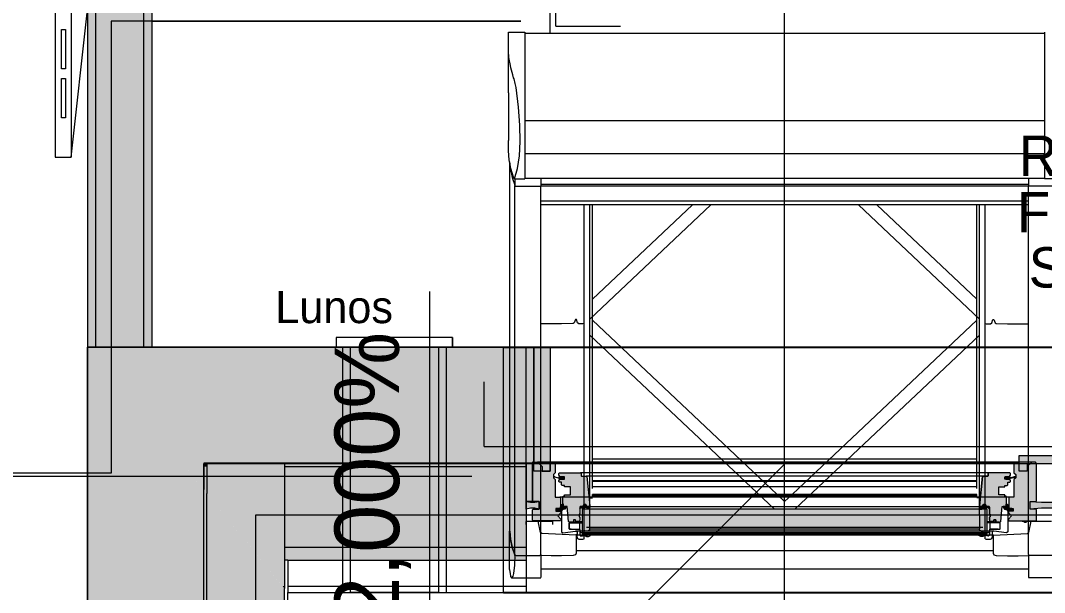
# Model space of a CAD drawing. Header units: metres. Extents: x -4 to 206, y -18 to 45.
# Drawn here: x 45.401 to 46.986, y -10.184 to -9.298 of the extents above; entities that cross this region are included whole.
import ezdxf

# ---------------------------------------------------------------- set-up
doc = ezdxf.new("R2010")
doc.units = ezdxf.units.M
doc.header["$MEASUREMENT"] = 0
for name, pattern in [('Achse', [0.004, 0.002, -0.001, 0, -0.001]), ('Schnittlinie', [0.006, 0.003, -0.0015, 0, -0.0015]), ('Strichlinie eng', [0.002, 0.0015, -0.0005]), ('UNSICHTBAR', [0.4, 0, -0.4])]:
    doc.linetypes.add(name, pattern=pattern)
for name, color, linetype in [('2._1.DG PP STG2_5_000 Achsraster', 7, 'Continuous'), ('2._1.DG PP STG2_5_110 Wand Aussen', 7, 'Continuous'), ('2._1.DG PP STG2_5_130 Wand Innen', 7, 'Continuous'), ('2._1.DG PP STG2_5_210 Decke', 7, 'Continuous'), ('2._1.DG PP STG2_5_220 Bodenaufbau', 7, 'Continuous'), ('2._1.DG PP STG2_5_220 Bodenaufbau - Außen_ Gefälle', 7, 'Continuous'), ('2._1.DG PP STG2_5_221 Bodenaufbau - Abdichtung', 7, 'Continuous'), ('2._1.DG PP STG2_5_310 Dachkonstruktion massiv', 7, 'Continuous'), ('2._1.DG PP STG2_5_325 Dachfenster', 7, 'Continuous'), ('2._1.DG PP STG2_5_510 Möblierung', 7, 'Continuous'), ('2._1.DG PP STG2_5_520 Fixeinbauten', 7, 'Continuous'), ('2._1.DG PP STG2_5_851 Marker Schnitt', 7, 'Continuous'), ('2._1.DG PP STG2_5_915 Allgemein Beschriftung.x', 7, 'Continuous'), ('2._1.DG PP STG2_5_950 Polierplan Bemaßung', 7, 'Continuous')]:
    doc.layers.add(name, color=color, linetype=linetype)
doc.styles.add('ERSTELLTER_STIL_2', font='')
doc.styles.get('ERSTELLTER_STIL_2').set_extended_font_data('Eurostile')

msp = doc.modelspace()

# ---------------------------------------------------------------- hatches: boundary and pattern name
at = {"layer": '2._1.DG PP STG2_5_110 Wand Aussen', "linetype": 'Continuous', "lineweight": 13, "true_color": 0x3f7f02}
for points in [[(45.505, -9.9837), (45.6519, -9.9837), (45.505, -9.8037)], [(45.505, -9.8037), (45.6519, -9.9837), (45.685, -9.9837), (45.685, -9.8037)], [(45.685, -9.8037), (45.685, -9.9837), (46.1488, -9.9837), (46.1488, -9.8037)], [(45.505, -9.9837), (45.505, -10.7037), (45.685, -10.7037), (45.685, -10.0244), (45.6519, -9.9837)], [(45.685, -9.9837), (45.6519, -9.9837), (45.656, -9.9887), (45.685, -9.9887)], [(45.685, -9.9887), (45.656, -9.9887), (45.685, -10.0244)]]:
    msp.add_hatch(color=76, dxfattribs=at).paths.add_polyline_path(points)
at = {"layer": '2._1.DG PP STG2_5_110 Wand Aussen', "linetype": 'Continuous', "lineweight": 0, "true_color": 0x373737}
for points in [[(45.69, -9.9837), (45.685, -9.9837), (45.685, -9.9887), (45.69, -9.9887)], [(45.81, -9.9887), (46.1488, -9.9887), (46.1488, -9.9837), (45.81, -9.9837)], [(45.69, -9.9887), (45.685, -9.9887), (45.685, -10.0244), (45.69, -10.0305)], [(45.69, -10.8837), (45.69, -10.0305), (45.685, -10.0244), (45.685, -10.8837)]]:
    msp.add_hatch(color=250, dxfattribs=at).paths.add_polyline_path(points)
at = {"layer": '2._1.DG PP STG2_5_110 Wand Aussen', "linetype": 'Continuous', "lineweight": 13, "true_color": 0xff6400}
for points in [[(45.81, -9.9837), (45.69, -9.9837), (45.69, -9.9887), (45.81, -9.9887)], [(45.81, -9.9887), (45.69, -9.9887), (45.69, -10.0305), (45.7579, -10.1137), (45.81, -10.1137)], [(45.81, -10.1137), (46.1488, -10.1137), (46.1488, -9.9887), (45.81, -9.9887)], [(45.81, -11.0776), (45.81, -10.1776), (45.69, -10.0305), (45.69, -10.9305)], [(45.81, -10.1137), (45.7579, -10.1137), (45.7742, -10.1337), (45.81, -10.1337)], [(45.81, -10.1337), (46.1488, -10.1337), (46.1488, -10.1137), (45.81, -10.1137)], [(45.81, -10.1337), (45.7742, -10.1337), (45.8069, -10.1737), (45.81, -10.1737)], [(45.81, -10.1737), (45.8069, -10.1737), (45.81, -10.1776)]]:
    msp.add_hatch(color=30, dxfattribs=at).paths.add_polyline_path(points)
at = {"layer": '2._1.DG PP STG2_5_130 Wand Innen', "linetype": 'Continuous', "lineweight": 13, "true_color": 0xfb02fe}
for points in [[(45.505, -5.7787), (45.505, -9.8037), (45.5175, -9.8037), (45.5175, -5.7787)], [(45.605, -9.8037), (45.605, -5.7787), (45.5925, -5.7787), (45.5925, -9.8037)]]:
    msp.add_hatch(color=6, dxfattribs=at).paths.add_polyline_path(points)
at = {"layer": '2._1.DG PP STG2_5_130 Wand Innen', "linetype": 'Continuous', "lineweight": 13, "true_color": 0xffaa00}
msp.add_hatch(color=40, dxfattribs=at).paths.add_polyline_path([(45.5925, -9.8037), (45.5925, -5.7787), (45.5175, -5.7787), (45.5175, -9.8037)])
at = {"layer": '2._1.DG PP STG2_5_325 Dachfenster', "linetype": 'Continuous', "lineweight": 13, "true_color": 0x3f7f02}
msp.add_hatch(color=76, dxfattribs=at).paths.add_polyline_path([(46.1488, -9.9837), (46.184, -9.9837), (46.184, -9.8037), (46.1488, -9.8037)])
at = {"layer": '2._1.DG PP STG2_5_325 Dachfenster', "linetype": 'Continuous', "lineweight": 13, "true_color": 0xffaa00}
msp.add_hatch(color=40, dxfattribs=at).paths.add_polyline_path([(46.1961, -9.9817), (46.1961, -9.8837), (46.1961, -9.8037), (46.184, -9.8037), (46.184, -10.0426), (46.194, -10.0426), (46.194, -9.9817)])
at = {"layer": '2._1.DG PP STG2_5_325 Dachfenster', "linetype": 'Continuous', "lineweight": 0, "true_color": 0xfde9f1}
for points in [[(46.2211, -9.9957), (46.2211, -9.8837), (46.2211, -9.8037), (46.1961, -9.8037), (46.1961, -9.8837), (46.1961, -9.9957)], [(46.9467, -9.9958), (46.9592, -9.9958), (46.9592, -9.9842), (47.0388, -9.9842), (47.0388, -9.9958), (47.0513, -9.9958), (47.0513, -9.9717), (46.9467, -9.9717)]]:
    msp.add_hatch(color=7, dxfattribs=at).paths.add_polyline_path(points)
at = {"layer": '2._1.DG PP STG2_5_325 Dachfenster', "linetype": 'Continuous', "lineweight": 0, "true_color": 0x373737}
msp.add_hatch(color=250, dxfattribs=at).paths.add_polyline_path([(46.1488, -9.9837), (46.1488, -9.9887), (46.184, -9.9887), (46.184, -9.9837)])
at = {"layer": '2._1.DG PP STG2_5_325 Dachfenster', "linetype": 'Continuous', "lineweight": 0, "true_color": 0xe7d9c5}
for points in [[(46.194, -10.0555), (46.194, -10.0718), (46.1949, -10.0727), (46.2369, -10.0727), (46.2378, -10.0718), (46.2378, -10.0701), (46.2329, -10.0652), (46.2378, -10.0603), (46.2378, -10.0587), (46.2369, -10.0578), (46.2301, -10.0578), (46.2301, -10.0535), (46.2362, -10.0535), (46.2371, -10.0526), (46.2371, -10.037), (46.2362, -10.0361), (46.2291, -10.0361), (46.2291, -10.0088), (46.2261, -10.0062), (46.2261, -10.001), (46.2291, -9.9984), (46.2291, -9.9846), (46.2282, -9.9837), (46.2211, -9.9837), (46.2211, -9.9957), (46.2086, -9.9957), (46.2086, -9.9887), (46.2016, -9.9817), (46.196, -9.9817), (46.194, -9.9837), (46.194, -10.0417), (46.1949, -10.0426), (46.204, -10.0426), (46.204, -10.0546), (46.1949, -10.0546)], [(46.974, -10.0555), (46.9731, -10.0546), (46.964, -10.0546), (46.964, -10.0426), (46.9731, -10.0426), (46.974, -10.0417), (46.974, -9.9837), (46.972, -9.9817), (46.9664, -9.9817), (46.9594, -9.9887), (46.9594, -9.9957), (46.9469, -9.9957), (46.9469, -9.9837), (46.9398, -9.9837), (46.9389, -9.9846), (46.9389, -9.9984), (46.9419, -10.001), (46.9419, -10.0062), (46.9389, -10.0088), (46.9389, -10.0361), (46.9318, -10.0361), (46.9309, -10.037), (46.9309, -10.0526), (46.9318, -10.0535), (46.9379, -10.0535), (46.9379, -10.0578), (46.9311, -10.0578), (46.9302, -10.0587), (46.9302, -10.0603), (46.9351, -10.0652), (46.9302, -10.0701), (46.9302, -10.0718), (46.9311, -10.0727), (46.9731, -10.0727), (46.974, -10.0718)], [(46.2349, -10.0026), (46.2362, -10.0039), (46.2362, -10.0048), (46.2433, -10.0048), (46.2433, -10.008), (46.2362, -10.008), (46.2362, -10.0089), (46.2347, -10.0104), (46.2347, -10.0119), (46.2356, -10.0128), (46.2388, -10.0128), (46.2388, -10.017), (46.2397, -10.0178), (46.2433, -10.0178), (46.2433, -10.0199), (46.2527, -10.0199), (46.2527, -10.0322), (46.2433, -10.0322), (46.2433, -10.0343), (46.2417, -10.0343), (46.2408, -10.0352), (46.2408, -10.0429), (46.2413, -10.0498), (46.2422, -10.0506), (46.2474, -10.0506), (46.2495, -10.0738), (46.2503, -10.0746), (46.2571, -10.0746), (46.2571, -10.0711), (46.2601, -10.0711), (46.2601, -10.0736), (46.2658, -10.0736), (46.2668, -10.0716), (46.2668, -10.0666), (46.2658, -10.0666), (46.2658, -10.0626), (46.2668, -10.0626), (46.2668, -10.0515), (46.2677, -10.0506), (46.2721, -10.0506), (46.2721, -10.0496), (46.2733, -10.0476), (46.2764, -10.0476), (46.2776, -10.0496), (46.2776, -10.0506), (46.2813, -10.0506), (46.2825, -10.0493), (46.2778, -10.0042), (46.2769, -10.0034), (46.2697, -10.0034), (46.2691, -10.0028), (46.2691, -9.9993), (46.2682, -9.9984), (46.2356, -9.9984), (46.2347, -9.9993), (46.2347, -10.0021)], [(46.9331, -10.0026), (46.9333, -10.0021), (46.9333, -9.9993), (46.9324, -9.9984), (46.8998, -9.9984), (46.8989, -9.9993), (46.8989, -10.0028), (46.8983, -10.0034), (46.8911, -10.0034), (46.8902, -10.0042), (46.8855, -10.0493), (46.8867, -10.0506), (46.8904, -10.0506), (46.8904, -10.0496), (46.8916, -10.0476), (46.8947, -10.0476), (46.8959, -10.0496), (46.8959, -10.0506), (46.9003, -10.0506), (46.9012, -10.0515), (46.9012, -10.0626), (46.9022, -10.0626), (46.9022, -10.0666), (46.9012, -10.0666), (46.9012, -10.0716), (46.9022, -10.0736), (46.9079, -10.0736), (46.9079, -10.0711), (46.9109, -10.0711), (46.9109, -10.0746), (46.9177, -10.0746), (46.9185, -10.0738), (46.9206, -10.0506), (46.9258, -10.0506), (46.9267, -10.0498), (46.9272, -10.0429), (46.9272, -10.0352), (46.9263, -10.0343), (46.9247, -10.0343), (46.9247, -10.0322), (46.9153, -10.0322), (46.9153, -10.0199), (46.9247, -10.0199), (46.9247, -10.0178), (46.9283, -10.0178), (46.9292, -10.017), (46.9292, -10.0128), (46.9324, -10.0128), (46.9333, -10.0119), (46.9333, -10.0104), (46.9318, -10.0089), (46.9318, -10.008), (46.9247, -10.008), (46.9247, -10.0048), (46.9318, -10.0048), (46.9318, -10.0039)]]:
    msp.add_hatch(color=254, dxfattribs=at).paths.add_polyline_path(points)
at = {"layer": '2._1.DG PP STG2_5_325 Dachfenster', "linetype": 'Continuous', "lineweight": 13, "true_color": 0xff6400}
for points in [[(46.1488, -10.1137), (46.184, -10.1137), (46.184, -9.9887), (46.1488, -9.9887)], [(46.1488, -10.1337), (46.184, -10.1337), (46.184, -10.1137), (46.1488, -10.1137)]]:
    msp.add_hatch(color=30, dxfattribs=at).paths.add_polyline_path(points)
at = {"layer": '2._1.DG PP STG2_5_325 Dachfenster', "linetype": 'Continuous', "lineweight": 0, "true_color": 0xfed4e5}
for points in [[(46.2362, -10.0048), (46.2362, -10.0042), (46.2351, -10.0044), (46.2351, -10.006), (46.2322, -10.0055), (46.2286, -10.0044), (46.2266, -10.0033), (46.2261, -10.0034), (46.2284, -10.005), (46.2321, -10.0062), (46.2351, -10.0068), (46.2351, -10.0084), (46.2362, -10.0086), (46.2362, -10.008), (46.2416, -10.008), (46.2429, -10.0056), (46.2425, -10.0048)], [(46.9318, -10.0048), (46.9255, -10.0048), (46.9251, -10.0056), (46.9264, -10.008), (46.9318, -10.008), (46.9318, -10.0086), (46.9329, -10.0084), (46.9329, -10.0068), (46.9359, -10.0062), (46.9396, -10.005), (46.9417, -10.0037), (46.9394, -10.0044), (46.9358, -10.0055), (46.9329, -10.006), (46.9329, -10.0044), (46.9318, -10.0042)], [(46.184, -10.0426), (46.184, -10.0546), (46.1907, -10.0533), (46.1973, -10.0533), (46.204, -10.0546), (46.204, -10.0426), (46.1973, -10.0439), (46.1907, -10.0439)], [(46.2459, -10.0506), (46.2422, -10.0506), (46.2413, -10.0498), (46.2411, -10.0464), (46.2392, -10.0474), (46.2378, -10.0494), (46.2371, -10.0519), (46.2371, -10.0526), (46.2362, -10.0535), (46.2322, -10.0535), (46.2307, -10.0561), (46.2312, -10.0569), (46.2395, -10.0569), (46.2395, -10.0558), (46.2401, -10.0553), (46.2418, -10.055), (46.2439, -10.0544), (46.2454, -10.0528)], [(46.9221, -10.0506), (46.9226, -10.0528), (46.9241, -10.0544), (46.9262, -10.055), (46.9279, -10.0553), (46.9285, -10.0558), (46.9285, -10.0569), (46.9368, -10.0569), (46.9373, -10.0561), (46.9358, -10.0535), (46.9318, -10.0535), (46.9309, -10.0526), (46.9309, -10.0519), (46.9302, -10.0494), (46.9288, -10.0474), (46.9269, -10.0464), (46.9267, -10.0498), (46.9258, -10.0506)], [(46.964, -10.0426), (46.964, -10.0546), (46.9815, -10.0533), (46.999, -10.0533), (46.999, -10.0439), (46.9815, -10.0439)], [(46.2678, -10.0536), (46.2694, -10.0517), (46.2714, -10.0546), (46.2722, -10.0528), (46.2732, -10.0546), (46.2741, -10.0524), (46.2786, -10.0523), (46.2786, -10.0532), (46.2785, -10.0537), (46.2785, -10.0545), (46.282, -10.0546), (46.2822, -10.054), (46.2821, -10.0532), (46.2818, -10.0525), (46.2818, -10.0517), (46.2832, -10.0514), (46.2833, -10.0507), (46.283, -10.0503), (46.2813, -10.0506), (46.2776, -10.0506), (46.2776, -10.0496), (46.2764, -10.0476), (46.2733, -10.0476), (46.2721, -10.0496), (46.2721, -10.0506), (46.2693, -10.0506), (46.2673, -10.0533)], [(46.9002, -10.0536), (46.9007, -10.0535), (46.899, -10.0508), (46.8959, -10.0506), (46.8959, -10.0496), (46.8947, -10.0476), (46.8916, -10.0476), (46.8904, -10.0496), (46.8904, -10.0506), (46.8867, -10.0506), (46.885, -10.0503), (46.8847, -10.0507), (46.8847, -10.0513), (46.886, -10.0516), (46.8862, -10.0525), (46.8859, -10.0532), (46.8858, -10.054), (46.8859, -10.0545), (46.8893, -10.0546), (46.8895, -10.0537), (46.8894, -10.0532), (46.8892, -10.0527), (46.8936, -10.0523), (46.8948, -10.0546), (46.8954, -10.0528), (46.8966, -10.0546), (46.8981, -10.0517), (46.8986, -10.0517)], [(46.2796, -10.0944), (46.2798, -10.0925), (46.2742, -10.0925), (46.2743, -10.0944), (46.2752, -10.0955), (46.277, -10.096), (46.2787, -10.0955)], [(46.8884, -10.0944), (46.8893, -10.0955), (46.891, -10.096), (46.8928, -10.0955), (46.8937, -10.0944), (46.8938, -10.0925), (46.8882, -10.0925)]]:
    msp.add_hatch(color=254, dxfattribs=at).paths.add_polyline_path(points)
at = {"layer": '2._1.DG PP STG2_5_325 Dachfenster', "linetype": 'Continuous', "lineweight": 13}
msp.add_hatch(color=4, dxfattribs=at).paths.add_polyline_path([(46.8973, -10.0545), (46.2707, -10.0545), (46.2707, -10.0925), (46.8973, -10.0925)])

# ---------------------------------------------------------------- linework, layer by layer
at = {"layer": '2._1.DG PP STG2_5_000 Achsraster', "color": 5, "linetype": 'Achse', "lineweight": 0, "ltscale": 1000}
msp.add_line((31.8, -10.0037), (54.3, -10.0037), dxfattribs=at)
at = {"layer": '2._1.DG PP STG2_5_110 Wand Aussen', "color": 7, "linetype": 'Continuous', "lineweight": 18, "ltscale": 1000}
for p, q in [((46.1488, -9.9837), (46.1488, -9.8037)), ((46.1488, -9.9837), (46.1488, -9.8037)), ((45.69, -9.9837), (45.685, -9.9837)), ((45.685, -9.9837), (45.685, -9.9887)), ((45.69, -9.9837), (45.685, -9.9837)), ((45.81, -9.9837), (45.69, -9.9837)), ((45.81, -9.9837), (45.69, -9.9837)), ((45.81, -9.9837), (46.1488, -9.9837)), ((45.685, -9.9887), (45.685, -10.0244)), ((45.685, -10.7037), (45.685, -10.0244))]:
    msp.add_line(p, q, dxfattribs=at)
at = {"layer": '2._1.DG PP STG2_5_110 Wand Aussen', "color": 7, "linetype": 'Continuous', "lineweight": 25, "ltscale": 1000}
for p, q in [((46.1488, -9.8037), (47.8528, -9.8037)), ((46.1488, -10.1837), (47.8528, -10.1837))]:
    msp.add_line(p, q, dxfattribs=at)
at = {"layer": '2._1.DG PP STG2_5_110 Wand Aussen', "color": 7, "linetype": 'Continuous', "lineweight": 13, "ltscale": 1000}
for p, q in [((45.69, -9.9837), (45.69, -9.9887)), ((45.81, -9.9837), (45.81, -9.9887)), ((45.81, -9.9837), (45.81, -9.9887)), ((46.1488, -9.9887), (46.1488, -9.9837)), ((46.1488, -9.9887), (46.1488, -9.9837)), ((45.69, -9.9887), (45.69, -10.0305)), ((45.81, -9.9887), (45.81, -10.1137)), ((45.81, -9.9887), (46.1488, -9.9887)), ((45.81, -9.9887), (45.81, -10.1137)), ((46.1488, -10.1137), (46.1488, -9.9887)), ((46.1488, -10.1137), (46.1488, -9.9887)), ((45.69, -10.8837), (45.69, -10.0305)), ((45.81, -10.1137), (45.81, -10.1337)), ((45.81, -10.1137), (45.81, -10.1337)), ((46.1488, -10.1337), (46.1488, -10.1137)), ((46.1488, -10.1337), (46.1488, -10.1137)), ((45.815, -10.1337), (45.81, -10.1337)), ((45.81, -10.1337), (45.81, -10.1737)), ((45.815, -10.1337), (45.81, -10.1337)), ((45.815, -10.1337), (45.815, -10.1737)), ((45.815, -10.1337), (46.1488, -10.1337)), ((45.815, -10.1337), (45.815, -10.1737)), ((46.1488, -10.1737), (46.1488, -10.1337)), ((46.1488, -10.1737), (46.1488, -10.1337)), ((45.81, -10.1737), (45.81, -10.1776)), ((45.815, -10.1737), (45.815, -10.1837)), ((45.815, -10.1737), (46.1488, -10.1737)), ((45.815, -10.1737), (45.815, -10.1837)), ((46.1488, -10.1837), (46.1488, -10.1737)), ((46.1488, -10.1837), (46.1488, -10.1737)), ((45.81, -11.0776), (45.81, -10.1776))]:
    msp.add_line(p, q, dxfattribs=at)
at = {"layer": '2._1.DG PP STG2_5_110 Wand Aussen', "color": 1, "linetype": 'Strichlinie eng', "lineweight": 0, "ltscale": 1000}
msp.add_line((45.81, -10.1137), (46.1488, -10.1137), dxfattribs=at)
at = {"layer": '2._1.DG PP STG2_5_110 Wand Aussen', "color": 7, "linetype": 'Continuous', "lineweight": 18, "ltscale": 1000, "flags": 128}
for points in [[(45.505, -9.8037), (45.505, -9.9837)], [(46.1488, -9.8037), (45.505, -9.8037)], [(45.505, -9.9837), (45.505, -10.7037)]]:
    msp.add_lwpolyline(points, dxfattribs=at)
at = {"layer": '2._1.DG PP STG2_5_110 Wand Aussen', "color": 7, "linetype": 'Continuous', "lineweight": 13, "ltscale": 1000, "flags": 128}
for points in [[(45.815, -10.1837), (46.1488, -10.1837)], [(45.815, -11.0837), (45.815, -10.1837)]]:
    msp.add_lwpolyline(points, dxfattribs=at)
at = {"layer": '2._1.DG PP STG2_5_130 Wand Innen', "color": 7, "linetype": 'Continuous', "lineweight": 18, "ltscale": 1000}
for p, q in [((45.5175, -5.7787), (45.5175, -9.8037)), ((45.5925, -9.8037), (45.5925, -5.7787))]:
    msp.add_line(p, q, dxfattribs=at)
at = {"layer": '2._1.DG PP STG2_5_130 Wand Innen', "color": 7, "linetype": 'Continuous', "lineweight": 18, "ltscale": 1000, "flags": 128}
for points in [[(45.505, -5.7787), (45.505, -9.8037)], [(45.605, -9.8037), (45.605, -5.7787)], [(45.505, -9.8037), (45.605, -9.8037)]]:
    msp.add_lwpolyline(points, dxfattribs=at)
at = {"layer": '2._1.DG PP STG2_5_210 Decke', "color": 7, "linetype": 'Continuous', "lineweight": 13, "ltscale": 1000, "true_color": 0xf4f4f4, "flags": 128}
for points in [[(33.485, -1.9936), (33.4967, -11.3837), (42.835, -11.3837), (42.835, -10.8837), (45.685, -10.8837), (45.685, -9.9837), (52.0258, -9.9837), (52.06, -1.993), (52.0632, -1.4987), (45.765, -1.4987), (45.765, -3.9237), (43.155, -3.9237), (43.155, -5.8737), (41.175, -5.8737), (41.175, -3.9237), (38.605, -3.9237), (38.605, -1.4987), (33.485, -1.4987)], [(33.7568, -11.4636), (33.759, -13.2537), (37.385, -13.2537), (37.385, -12.6087), (42.5891, -12.6087), (42.885, -12.5662), (42.885, -11.7587), (48.205, -11.7587), (48.205, -11.1337), (51.7609, -11.1337), (51.7654, -10.0637), (45.765, -10.0637), (45.765, -10.9637), (42.915, -10.9637), (42.915, -11.4636)]]:
    msp.add_lwpolyline(points, close=True, dxfattribs=at)
at = {"layer": '2._1.DG PP STG2_5_220 Bodenaufbau', "color": 7, "linetype": 'Continuous', "lineweight": 13, "ltscale": 1000, "true_color": 0xf4f4f4, "flags": 128}
msp.add_lwpolyline([(38.425, -1.6787), (33.6646, -1.6787), (33.6765, -11.2037), (42.655, -11.2037), (42.655, -10.7037), (45.505, -10.7037), (45.505, -9.8037), (51.8466, -9.8037), (51.8814, -1.6787), (45.945, -1.6787), (45.945, -4.1037), (43.335, -4.1037), (43.335, -6.0537), (40.995, -6.0537), (40.995, -4.1037), (38.425, -4.1037)], close=True, dxfattribs=at)
at = {"layer": '2._1.DG PP STG2_5_220 Bodenaufbau - Außen_ Gefälle', "color": 7, "linetype": 'Continuous', "lineweight": 13, "ltscale": 1000, "true_color": 0xf4f4f4, "flags": 128}
for points in [[(33.7568, -11.4637), (33.759, -13.2137), (37.345, -13.2137), (37.345, -12.5687), (39.935, -12.5687), (39.935, -12.5987), (42.3187, -12.5987), (42.875, -12.5188), (42.875, -11.7487), (45.815, -11.7487), (48.195, -11.7487), (48.195, -11.1237), (51.7609, -11.1237), (51.7654, -10.0637), (45.765, -10.0637), (45.765, -10.9637), (42.915, -10.9637), (42.915, -11.4637)], [(33.759, -13.2437), (37.145, -13.2437), (37.145, -12.5987), (39.935, -12.5987), (42.389, -12.5987), (42.875, -12.5289), (42.875, -11.7487), (45.815, -11.7487), (48.195, -11.7487), (48.195, -11.1237), (51.7609, -11.1237), (51.7654, -10.0637), (45.765, -10.0637), (45.765, -10.9637), (42.915, -10.9637), (42.915, -11.4636), (33.7568, -11.4636)]]:
    msp.add_lwpolyline(points, close=True, dxfattribs=at)
at = {"layer": '2._1.DG PP STG2_5_221 Bodenaufbau - Abdichtung', "color": 171, "linetype": 'Schnittlinie', "lineweight": 13, "ltscale": 1000, "true_color": 0x6c6cff, "flags": 128}
for points in [[(46.5853, -9.9834), (45.685, -9.9834)], [(45.685, -10.8837), (46.585, -9.9837)], [(45.685, -10.8837), (45.685, -9.9837)], [(46.585, -9.9837), (45.685, -10.8837)], [(45.685, -9.9837), (46.585, -9.9837)], [(46.585, -9.9837), (47.147, -9.9837)]]:
    msp.add_lwpolyline(points, dxfattribs=at)
at = {"layer": '2._1.DG PP STG2_5_310 Dachkonstruktion massiv', "color": 8, "linetype": 'Schnittlinie', "lineweight": 13, "ltscale": 1000}
msp.add_line((45.605, -9.2991), (46.1759, -9.2991), dxfattribs=at)
at = {"layer": '2._1.DG PP STG2_5_310 Dachkonstruktion massiv', "color": 8, "linetype": 'Schnittlinie', "lineweight": 13, "ltscale": 1000, "flags": 128}
for points in [[(48.365, -8.776), (45.505, -8.776), (45.505, -9.4809), (42.655, -9.4809), (42.655, -9.3287)], [(47.8579, -9.8037), (47.8579, -8.8809), (46.1759, -8.8809), (46.1759, -9.8037)], [(46.1759, -9.2991), (45.542, -9.2991), (45.542, -9.9991), (44.8731, -9.9991)]]:
    msp.add_lwpolyline(points, dxfattribs=at)
at = {"layer": '2._1.DG PP STG2_5_325 Dachfenster', "color": 7, "linetype": 'Continuous', "lineweight": 13, "ltscale": 1000}
for p, q in [((46.584, -10.994), (46.584, -9.0634)), ((46.1488, -9.9887), (46.184, -9.9887)), ((46.2328, -10.0569), (46.2376, -10.0569)), ((46.2376, -10.0569), (46.2388, -10.058)), ((46.2388, -10.058), (46.2388, -10.0635)), ((46.9304, -10.0569), (46.9292, -10.058)), ((46.9292, -10.058), (46.9292, -10.0635)), ((46.9352, -10.0569), (46.9304, -10.0569)), ((46.184, -10.0738), (46.1844, -10.0734)), ((46.184, -10.0783), (46.184, -10.0738)), ((46.1844, -10.0734), (46.2242, -10.0734)), ((46.2063, -10.0906), (46.2025, -10.0734)), ((46.2242, -10.0734), (46.2247, -10.0738)), ((46.2247, -10.0738), (46.2247, -10.0783)), ((46.2388, -10.0635), (46.2385, -10.0652)), ((46.2385, -10.0652), (46.2388, -10.0669)), ((46.2388, -10.0669), (46.2388, -10.0896)), ((46.2507, -10.0764), (46.2513, -10.0758)), ((46.2507, -10.085), (46.2507, -10.0764)), ((46.2513, -10.0758), (46.2657, -10.0758)), ((46.2657, -10.0758), (46.2664, -10.0764)), ((46.2664, -10.0764), (46.2672, -10.095)), ((46.9016, -10.0764), (46.9008, -10.095)), ((46.9023, -10.0758), (46.9016, -10.0764)), ((46.9167, -10.0758), (46.9023, -10.0758)), ((46.9173, -10.0764), (46.9167, -10.0758)), ((46.9173, -10.085), (46.9173, -10.0764)), ((46.9292, -10.0635), (46.9295, -10.0652)), ((46.9295, -10.0652), (46.9292, -10.0669)), ((46.9292, -10.0669), (46.9292, -10.0896)), ((46.9515, -10.0734), (46.9539, -10.0734)), ((46.9539, -10.0734), (46.9555, -10.0748)), ((46.9555, -10.0748), (46.9577, -10.0748)), ((46.9577, -10.0748), (46.9593, -10.0734)), ((46.9593, -10.0734), (46.9972, -10.0734)), ((46.9617, -10.0906), (46.9655, -10.0734)), ((46.2084, -10.0924), (46.2063, -10.0906)), ((46.2606, -10.0947), (46.2084, -10.0924)), ((46.2388, -10.0896), (46.2409, -10.0913)), ((46.2409, -10.0913), (46.2603, -10.0886)), ((46.2511, -10.0854), (46.2507, -10.085)), ((46.2535, -10.0854), (46.2511, -10.0854)), ((46.2603, -10.0886), (46.2628, -10.0897)), ((46.263, -10.0934), (46.2606, -10.0947)), ((46.2628, -10.0897), (46.263, -10.0934)), ((46.2816, -10.0931), (46.2798, -10.0943)), ((46.283, -10.093), (46.2816, -10.0931)), ((46.2838, -10.0941), (46.283, -10.093)), ((46.2833, -10.0953), (46.2838, -10.0941)), ((46.8842, -10.0941), (46.885, -10.093)), ((46.8847, -10.0953), (46.8842, -10.0941)), ((46.885, -10.093), (46.8864, -10.0931)), ((46.8864, -10.0931), (46.8882, -10.0943)), ((46.9052, -10.0897), (46.905, -10.0934)), ((46.905, -10.0934), (46.9074, -10.0947)), ((46.9077, -10.0886), (46.9052, -10.0897)), ((46.9074, -10.0947), (46.9596, -10.0924)), ((46.9271, -10.0913), (46.9077, -10.0886)), ((46.9145, -10.0854), (46.9169, -10.0854)), ((46.9169, -10.0854), (46.9173, -10.085)), ((46.9292, -10.0896), (46.9271, -10.0913)), ((46.9596, -10.0924), (46.9617, -10.0906)), ((46.2672, -10.095), (46.2688, -10.0962)), ((46.2688, -10.0962), (46.2737, -10.0954)), ((46.2737, -10.0954), (46.2741, -10.0954)), ((46.2741, -10.0954), (46.2774, -10.097)), ((46.2774, -10.097), (46.2805, -10.0969)), ((46.2805, -10.0969), (46.2833, -10.0953)), ((46.8875, -10.0969), (46.8847, -10.0953)), ((46.8906, -10.097), (46.8875, -10.0969)), ((46.8939, -10.0954), (46.8906, -10.097)), ((46.8943, -10.0954), (46.8939, -10.0954)), ((46.8992, -10.0962), (46.8943, -10.0954)), ((46.9008, -10.095), (46.8992, -10.0962)), ((46.1488, -10.1337), (46.184, -10.1337)), ((46.1488, -10.1737), (46.184, -10.1737))]:
    msp.add_line(p, q, dxfattribs=at)
at = {"layer": '2._1.DG PP STG2_5_325 Dachfenster', "color": 7, "linetype": 'Continuous', "lineweight": 18, "ltscale": 1000}
for p, q in [((46.184, -9.8037), (46.2211, -9.8037)), ((46.184, -9.9837), (46.184, -9.8037)), ((46.1488, -9.9837), (46.184, -9.9837)), ((46.184, -9.9837), (46.184, -10.1837)), ((46.9664, -9.9817), (46.2016, -9.9817)), ((46.9398, -9.9837), (46.2282, -9.9837)), ((46.8998, -9.9984), (46.2682, -9.9984)), ((46.8911, -10.0034), (46.2769, -10.0034)), ((46.9318, -10.0361), (46.2362, -10.0361)), ((46.964, -10.0426), (46.9815, -10.0439)), ((46.964, -10.0546), (46.964, -10.0426)), ((46.9815, -10.0439), (46.999, -10.0439)), ((46.283, -10.0503), (46.885, -10.0503)), ((46.9815, -10.0533), (46.964, -10.0546)), ((46.999, -10.0533), (46.9815, -10.0533)), ((46.2571, -10.0746), (46.2707, -10.0746)), ((46.2657, -10.0758), (46.2707, -10.0758)), ((46.2658, -10.0736), (46.2707, -10.0736)), ((46.8973, -10.0736), (46.9022, -10.0736)), ((46.9109, -10.0746), (46.8973, -10.0746)), ((46.9023, -10.0758), (46.8973, -10.0758)), ((46.2535, -10.0854), (46.2667, -10.0854)), ((46.9077, -10.0886), (46.2603, -10.0886)), ((46.9074, -10.0947), (46.2606, -10.0947)), ((46.2711, -10.0907), (46.8969, -10.0907)), ((46.8906, -10.0828), (46.2774, -10.0828)), ((46.9145, -10.0854), (46.9013, -10.0854))]:
    msp.add_line(p, q, dxfattribs=at)
at = {"layer": '2._1.DG PP STG2_5_325 Dachfenster', "color": 1, "linetype": 'Strichlinie eng', "lineweight": 0, "ltscale": 1000}
msp.add_line((46.1488, -10.1137), (46.184, -10.1137), dxfattribs=at)
at = {"layer": '2._1.DG PP STG2_5_325 Dachfenster', "color": 255, "linetype": 'UNSICHTBAR', "lineweight": 13, "ltscale": 1000, "flags": 128}
for points in [[(46.119, -9.9576), (46.119, -8.8687)], [(46.2213, -9.3175), (46.2213, -8.8687)], [(46.2301, -9.3069), (46.2301, -9.2031)], [(46.2301, -9.3069), (47.7767, -9.3069)], [(46.119, -9.9576), (46.1585, -9.9576)]]:
    msp.add_lwpolyline(points, dxfattribs=at)
at = {"layer": '2._1.DG PP STG2_5_325 Dachfenster', "color": 253, "linetype": 'Schnittlinie', "lineweight": 13, "ltscale": 1000, "true_color": 0x9f9f9f, "flags": 128}
for points in [[(46.1661, -9.5431), (46.1706, -9.5271), (46.1735, -9.5077), (46.1748, -9.4852), (46.1744, -9.4599), (46.1723, -9.432), (46.1686, -9.4019), (46.1672, -9.3953), (46.1652, -9.3884), (46.1644, -9.3865), (46.1633, -9.3819), (46.1603, -9.3715), (46.1596, -9.3677), (46.1577, -9.3581), (46.1573, -9.3546), (46.1564, -9.3459), (46.1564, -9.3428), (46.1564, -9.3324), (46.1564, -9.3237), (46.1564, -9.3163)], [(46.1564, -9.3184), (46.1564, -9.3163)], [(46.1564, -9.3163), (46.182, -9.3163)], [(46.1564, -9.4099), (46.1564, -9.3184)], [(46.182, -9.3163), (46.182, -9.3237), (46.182, -9.3324), (46.182, -9.3428), (46.182, -9.3546), (46.182, -9.3677), (46.182, -9.3819), (46.182, -9.3884), (46.182, -9.3953), (46.182, -9.4019), (46.182, -9.432), (46.182, -9.4599), (46.182, -9.4852), (46.182, -9.5077), (46.182, -9.5271), (46.182, -9.5431)], [(46.182, -9.3175), (46.986, -9.3175)], [(46.986, -9.3163), (46.986, -9.3237), (46.986, -9.3324), (46.986, -9.3428), (46.986, -9.3546), (46.986, -9.3677), (46.986, -9.3819), (46.986, -9.3884), (46.986, -9.3953), (46.986, -9.4019), (46.986, -9.432), (46.986, -9.4599), (46.986, -9.4852), (46.986, -9.5077), (46.986, -9.5271), (46.986, -9.5431)], [(46.1564, -9.4099), (46.1564, -9.4836)], [(46.182, -9.4528), (46.986, -9.4528)], [(46.1564, -9.4983), (46.1564, -9.4836)], [(46.1655, -9.5428), (46.1644, -9.5406), (46.1603, -9.5272), (46.1577, -9.5135), (46.1564, -9.4996), (46.1564, -9.4983)], [(46.182, -9.5037), (46.986, -9.5037)], [(46.1583, -9.5167), (46.1596, -9.5289), (46.1623, -9.5411), (46.1663, -9.553), (46.1667, -9.5542)], [(46.1585, -10.0889), (46.1585, -9.5185)], [(46.1655, -9.5428), (46.1661, -9.5431)], [(46.1661, -9.5431), (46.182, -9.5431)], [(46.1665, -10.1252), (46.1665, -9.5535)], [(46.1668, -9.5543), (46.1672, -9.5451), (46.1672, -9.5431)], [(46.1668, -9.5543), (46.2068, -9.5543)], [(46.182, -9.5419), (46.986, -9.5419)], [(46.182, -9.5422), (46.2068, -9.5422)], [(46.2068, -9.5422), (46.2068, -9.5451), (46.2068, -9.5543)], [(46.9612, -9.5521), (46.2068, -9.5521)], [(46.2068, -10.1249), (46.2068, -9.5543)], [(46.9612, -9.5544), (46.2068, -9.5544)], [(46.9612, -9.5422), (46.9612, -9.5451), (46.9612, -9.5543)], [(46.9612, -9.5422), (46.986, -9.5422)], [(46.9612, -10.1249), (46.9612, -9.5543)], [(47.0368, -9.5543), (46.9968, -9.5543), (46.9612, -9.5543)], [(47.012, -9.5431), (46.9961, -9.5431), (46.986, -9.5431)], [(46.9612, -9.5776), (46.2068, -9.5776)], [(46.9612, -9.5835), (46.2068, -9.5835)], [(46.2738, -10.1008), (46.2738, -9.7671), (46.2738, -9.5835)], [(46.2826, -10.0633), (46.2826, -9.5835)], [(46.4697, -9.5835), (46.2826, -9.7602)], [(46.4413, -9.5835), (46.2866, -9.7296)], [(46.2867, -10.0224), (46.2867, -9.5835)], [(46.6983, -9.5835), (46.8854, -9.7602)], [(46.7267, -9.5835), (46.8814, -9.7296)], [(46.8813, -10.0224), (46.8813, -9.5835)], [(46.8854, -10.0633), (46.8854, -9.5835)], [(46.8942, -10.1008), (46.8942, -9.7671), (46.8942, -9.5835)], [(46.2603, -9.7611), (46.2583, -9.7663)], [(46.2611, -9.7609), (46.2603, -9.7611)], [(46.2619, -9.7612), (46.2611, -9.7609)], [(46.2632, -9.7663), (46.2619, -9.7612)], [(46.584, -10.0427), (46.5725, -10.0319), (46.5628, -10.0227), (46.2866, -9.7618)], [(46.584, -10.0427), (46.5954, -10.0319), (46.6052, -10.0227), (46.8814, -9.7618)], [(46.9048, -9.7663), (46.9061, -9.7612)], [(46.9061, -9.7612), (46.9069, -9.7609)], [(46.9069, -9.7609), (46.9077, -9.7611)], [(46.9077, -9.7611), (46.9097, -9.7663)], [(46.2565, -9.7673), (46.2389, -9.7679), (46.2227, -9.7679), (46.2068, -9.7674)], [(46.2583, -9.7663), (46.2565, -9.7673)], [(46.2653, -9.7676), (46.2632, -9.7663)], [(46.2738, -9.7671), (46.2719, -9.7676), (46.2653, -9.7676)], [(46.8942, -9.7671), (46.8961, -9.7676), (46.9027, -9.7676)], [(46.9027, -9.7676), (46.9048, -9.7663)], [(46.9097, -9.7663), (46.9115, -9.7673)], [(46.9115, -9.7673), (46.9291, -9.7679), (46.9453, -9.7679), (46.9612, -9.7674)], [(46.5681, -10.0546), (46.2826, -9.785)], [(46.5999, -10.0546), (46.8854, -9.785)], [(46.8813, -9.9773), (46.2867, -9.9773)], [(46.8813, -10.011), (46.2867, -10.011)], [(46.8813, -10.0118), (46.2867, -10.0118)], [(46.8813, -10.0199), (46.2867, -10.0199)], [(46.2826, -10.0369), (46.2865, -10.0369)], [(46.8814, -10.0319), (46.2866, -10.0319)], [(46.2867, -10.0366), (46.2867, -10.0319)], [(46.8813, -10.0341), (46.2867, -10.0341)], [(46.8813, -10.0358), (46.2867, -10.0358)], [(46.8813, -10.0366), (46.8813, -10.0319)], [(46.8854, -10.0369), (46.8815, -10.0369)], [(46.8854, -10.0546), (46.2826, -10.0546)], [(46.8854, -10.0547), (46.2826, -10.0547)], [(46.2825, -10.0852), (46.2825, -10.0746), (46.2825, -10.0703), (46.2825, -10.0653), (46.2825, -10.0644), (46.2825, -10.0636)], [(46.8855, -10.0636), (46.8855, -10.0644), (46.8855, -10.0653), (46.8855, -10.0703), (46.8855, -10.0746), (46.8855, -10.0852)], [(46.1667, -10.1263), (46.1663, -10.1252), (46.1623, -10.1133), (46.1596, -10.1011), (46.1583, -10.0889)], [(46.1583, -10.1483), (46.1583, -10.0889)], [(46.1585, -10.0889), (46.1598, -10.1011), (46.1625, -10.1133), (46.1665, -10.1252)], [(46.2604, -10.0947), (46.2611, -10.0946)], [(46.2611, -10.0946), (46.2619, -10.0948)], [(46.2613, -10.0946), (46.2613, -10.1225)], [(46.2619, -10.0948), (46.2632, -10.1)], [(46.2762, -10.0886), (46.2738, -10.0878)], [(46.2793, -10.0886), (46.2762, -10.0886)], [(46.2821, -10.0874), (46.2793, -10.0886)], [(46.2826, -10.0866), (46.2821, -10.0874)], [(46.8855, -10.0854), (46.2825, -10.0854)], [(46.2826, -10.0866), (46.2826, -10.0854)], [(46.8854, -10.0866), (46.8854, -10.0854)], [(46.8854, -10.0866), (46.8859, -10.0874)], [(46.8859, -10.0874), (46.8887, -10.0886)], [(46.8887, -10.0886), (46.8918, -10.0886)], [(46.8918, -10.0886), (46.8942, -10.0878)], [(46.9048, -10.1), (46.9061, -10.0948)], [(46.9061, -10.0948), (46.9069, -10.0946)], [(46.9067, -10.0946), (46.9067, -10.1225)], [(46.9069, -10.0946), (46.9076, -10.0947)], [(46.2632, -10.1), (46.2653, -10.1013)], [(46.2653, -10.1013), (46.2719, -10.1013), (46.2738, -10.1008)], [(46.8942, -10.1008), (46.8961, -10.1013), (46.9027, -10.1013)], [(46.9027, -10.1013), (46.9048, -10.1)], [(46.1665, -10.1252), (46.1683, -10.1262)], [(46.1683, -10.1262), (46.2051, -10.1262)], [(46.2051, -10.1262), (46.2068, -10.1249)], [(46.2068, -10.1249), (46.2068, -10.1263)], [(46.2603, -10.1253), (46.2565, -10.1263), (46.2389, -10.1269), (46.2227, -10.1269), (46.2068, -10.1264)], [(46.2613, -10.1225), (46.2603, -10.1253)], [(46.9067, -10.119), (46.2613, -10.119)], [(46.9067, -10.1225), (46.9077, -10.1253)], [(46.9077, -10.1253), (46.9115, -10.1263), (46.9291, -10.1269), (46.9453, -10.1269), (46.9612, -10.1264)], [(46.9629, -10.1262), (46.9612, -10.1249)], [(46.9612, -10.1249), (46.9612, -10.1263)], [(47.0351, -10.1262), (46.9983, -10.1262), (46.9629, -10.1262)], [(46.1583, -10.1483), (46.1591, -10.1548), (46.1596, -10.1579), (46.16, -10.159), (46.1613, -10.1609), (46.1623, -10.1606), (46.164, -10.1582), (46.165, -10.154), (46.1662, -10.1415), (46.1663, -10.1383), (46.1668, -10.1267)], [(46.2068, -10.1267), (46.2068, -10.1415), (46.2068, -10.154), (46.2068, -10.1582), (46.2068, -10.1605)], [(46.9612, -10.1267), (46.9612, -10.1415), (46.9612, -10.154), (46.9612, -10.1582), (46.9612, -10.1605)], [(46.2068, -10.1471), (46.9612, -10.1471)], [(46.1613, -10.1609), (46.2068, -10.1609)], [(47.0368, -10.1609), (46.9913, -10.1609), (46.9612, -10.1609)]]:
    msp.add_lwpolyline(points, dxfattribs=at)
at = {"layer": '2._1.DG PP STG2_5_325 Dachfenster', "color": 7, "linetype": 'Continuous', "lineweight": 18, "ltscale": 1000, "flags": 128}
msp.add_lwpolyline([(46.184, -9.8037), (46.1488, -9.8037)], dxfattribs=at)
for points in [[(46.1961, -9.9817), (46.194, -9.9817), (46.194, -10.0426), (46.184, -10.0426), (46.184, -9.8037), (46.1961, -9.8037), (46.1961, -9.8837)], [(46.2211, -9.9957), (46.1961, -9.9957), (46.1961, -9.8837), (46.1961, -9.8037), (46.2211, -9.8037), (46.2211, -9.8837)], [(46.9467, -9.9958), (46.9467, -9.9717), (47.0513, -9.9717), (47.0513, -9.9958), (47.0388, -9.9958), (47.0388, -9.9842), (46.9592, -9.9842), (46.9592, -9.9958)], [(46.9173, -10.085), (46.9173, -10.0764), (46.9167, -10.0758), (46.9167, -10.0746), (46.9109, -10.0746), (46.9109, -10.0711), (46.9079, -10.0711), (46.9079, -10.0736), (46.9022, -10.0736), (46.9012, -10.0716), (46.9012, -10.0666), (46.9022, -10.0666), (46.9022, -10.0626), (46.9012, -10.0626), (46.9012, -10.0515), (46.9003, -10.0506), (46.8959, -10.0506), (46.8959, -10.0496), (46.8947, -10.0476), (46.8916, -10.0476), (46.8904, -10.0496), (46.8904, -10.0506), (46.8867, -10.0506), (46.8855, -10.0493), (46.8902, -10.0042), (46.8911, -10.0034), (46.8983, -10.0034), (46.8989, -10.0028), (46.8989, -9.9993), (46.8998, -9.9984), (46.2682, -9.9984), (46.2691, -9.9993), (46.2691, -10.0028), (46.2697, -10.0034), (46.2769, -10.0034), (46.2778, -10.0042), (46.2825, -10.0493), (46.2813, -10.0506), (46.2776, -10.0506), (46.2776, -10.0496), (46.2764, -10.0476), (46.2733, -10.0476), (46.2721, -10.0496), (46.2721, -10.0506), (46.2677, -10.0506), (46.2668, -10.0515), (46.2668, -10.0626), (46.2658, -10.0626), (46.2658, -10.0666), (46.2668, -10.0666), (46.2668, -10.0716), (46.2658, -10.0736), (46.2601, -10.0736), (46.2601, -10.0711), (46.2571, -10.0711), (46.2571, -10.0746), (46.2513, -10.0746), (46.2513, -10.0758), (46.2507, -10.0764), (46.2507, -10.085), (46.2511, -10.0854), (46.2667, -10.0854), (46.2668, -10.0887), (46.2679, -10.0907), (46.9001, -10.0907), (46.9012, -10.0887), (46.9013, -10.0854), (46.9145, -10.0854), (46.9169, -10.0854)], [(46.2362, -10.0048), (46.2425, -10.0048), (46.2429, -10.0056), (46.2416, -10.008), (46.2362, -10.008), (46.2362, -10.0086), (46.2351, -10.0084), (46.2351, -10.0068), (46.2321, -10.0062), (46.2284, -10.005), (46.2263, -10.0037), (46.2286, -10.0044), (46.2322, -10.0055), (46.2351, -10.006), (46.2351, -10.0044), (46.2362, -10.0042)], [(46.9318, -10.0048), (46.9255, -10.0048), (46.9251, -10.0056), (46.9264, -10.008), (46.9318, -10.008), (46.9318, -10.0086), (46.9329, -10.0084), (46.9329, -10.0068), (46.9359, -10.0062), (46.9396, -10.005), (46.9417, -10.0037), (46.9394, -10.0044), (46.9358, -10.0055), (46.9329, -10.006), (46.9329, -10.0044), (46.9318, -10.0042)], [(46.184, -10.0426), (46.1907, -10.0439), (46.1973, -10.0439), (46.204, -10.0426), (46.204, -10.0546), (46.1973, -10.0533), (46.1907, -10.0533), (46.184, -10.0546)], [(46.2459, -10.0506), (46.2454, -10.0528), (46.2439, -10.0544), (46.2418, -10.055), (46.2401, -10.0553), (46.2395, -10.0558), (46.2395, -10.0569), (46.2312, -10.0569), (46.2307, -10.0561), (46.2322, -10.0535), (46.2362, -10.0535), (46.2371, -10.0526), (46.2371, -10.0519), (46.2378, -10.0494), (46.2392, -10.0474), (46.2411, -10.0464), (46.2413, -10.0498), (46.2422, -10.0506)], [(46.9221, -10.0506), (46.9226, -10.0528), (46.9241, -10.0544), (46.9262, -10.055), (46.9279, -10.0553), (46.9285, -10.0558), (46.9285, -10.0569), (46.9368, -10.0569), (46.9373, -10.0561), (46.9358, -10.0535), (46.9318, -10.0535), (46.9309, -10.0526), (46.9309, -10.0519), (46.9302, -10.0494), (46.9288, -10.0474), (46.9269, -10.0464), (46.9267, -10.0498), (46.9258, -10.0506)], [(46.2678, -10.0536), (46.2673, -10.0535), (46.269, -10.0508), (46.2721, -10.0506), (46.2721, -10.0496), (46.2733, -10.0476), (46.2764, -10.0476), (46.2776, -10.0496), (46.2776, -10.0506), (46.2813, -10.0506), (46.283, -10.0503), (46.2833, -10.0507), (46.2833, -10.0513), (46.282, -10.0516), (46.2818, -10.0525), (46.2821, -10.0532), (46.2822, -10.054), (46.2821, -10.0545), (46.2787, -10.0546), (46.2785, -10.0537), (46.2786, -10.0532), (46.2788, -10.0527), (46.2744, -10.0523), (46.2732, -10.0546), (46.2726, -10.0528), (46.2714, -10.0546), (46.2699, -10.0517)], [(46.8973, -10.0545), (46.2707, -10.0545), (46.2707, -10.0925), (46.8973, -10.0925)], [(46.9002, -10.0536), (46.9007, -10.0535), (46.899, -10.0508), (46.8959, -10.0506), (46.8959, -10.0496), (46.8947, -10.0476), (46.8916, -10.0476), (46.8904, -10.0496), (46.8904, -10.0506), (46.8867, -10.0506), (46.885, -10.0503), (46.8847, -10.0507), (46.8847, -10.0513), (46.886, -10.0516), (46.8862, -10.0525), (46.8859, -10.0532), (46.8858, -10.054), (46.8859, -10.0545), (46.8893, -10.0546), (46.8895, -10.0537), (46.8894, -10.0532), (46.8892, -10.0527), (46.8936, -10.0523), (46.8948, -10.0546), (46.8954, -10.0528), (46.8966, -10.0546), (46.8981, -10.0517), (46.8986, -10.0517)], [(46.2796, -10.0944), (46.2787, -10.0955), (46.277, -10.096), (46.2752, -10.0955), (46.2743, -10.0944), (46.2742, -10.0925), (46.2798, -10.0925)], [(46.8884, -10.0944), (46.8893, -10.0955), (46.891, -10.096), (46.8928, -10.0955), (46.8937, -10.0944), (46.8938, -10.0925), (46.8882, -10.0925)]]:
    msp.add_lwpolyline(points, close=True, dxfattribs=at)
at = {"layer": '2._1.DG PP STG2_5_325 Dachfenster', "color": 7, "linetype": 'Continuous', "lineweight": 13, "ltscale": 1000, "flags": 128}
for points in [[(46.194, -10.0555), (46.1949, -10.0546), (46.204, -10.0546), (46.204, -10.0426), (46.1949, -10.0426), (46.194, -10.0417), (46.194, -9.9837), (46.196, -9.9817), (46.2016, -9.9817), (46.2086, -9.9887), (46.2086, -9.9957), (46.2211, -9.9957), (46.2211, -9.9837), (46.2282, -9.9837), (46.2291, -9.9846), (46.2291, -9.9984), (46.2261, -10.001), (46.2261, -10.0062), (46.2291, -10.0088), (46.2291, -10.0361), (46.2362, -10.0361), (46.2371, -10.037), (46.2371, -10.0526), (46.2362, -10.0535), (46.2301, -10.0535), (46.2301, -10.0578), (46.2369, -10.0578), (46.2378, -10.0587), (46.2378, -10.0603), (46.2329, -10.0652), (46.2378, -10.0701), (46.2378, -10.0718), (46.2369, -10.0727), (46.1949, -10.0727), (46.194, -10.0718)], [(46.974, -10.0555), (46.9731, -10.0546), (46.964, -10.0546), (46.964, -10.0426), (46.9731, -10.0426), (46.974, -10.0417), (46.974, -9.9837), (46.972, -9.9817), (46.9664, -9.9817), (46.9594, -9.9887), (46.9594, -9.9957), (46.9469, -9.9957), (46.9469, -9.9837), (46.9398, -9.9837), (46.9389, -9.9846), (46.9389, -9.9984), (46.9419, -10.001), (46.9419, -10.0062), (46.9389, -10.0088), (46.9389, -10.0361), (46.9318, -10.0361), (46.9309, -10.037), (46.9309, -10.0526), (46.9318, -10.0535), (46.9379, -10.0535), (46.9379, -10.0578), (46.9311, -10.0578), (46.9302, -10.0587), (46.9302, -10.0603), (46.9351, -10.0652), (46.9302, -10.0701), (46.9302, -10.0718), (46.9311, -10.0727), (46.9731, -10.0727), (46.974, -10.0718)], [(46.2349, -10.0026), (46.2347, -10.0021), (46.2347, -9.9993), (46.2356, -9.9984), (46.2682, -9.9984), (46.2691, -9.9993), (46.2691, -10.0028), (46.2697, -10.0034), (46.2769, -10.0034), (46.2778, -10.0042), (46.2825, -10.0493), (46.2813, -10.0506), (46.2776, -10.0506), (46.2776, -10.0496), (46.2764, -10.0476), (46.2733, -10.0476), (46.2721, -10.0496), (46.2721, -10.0506), (46.2677, -10.0506), (46.2668, -10.0515), (46.2668, -10.0626), (46.2658, -10.0626), (46.2658, -10.0666), (46.2668, -10.0666), (46.2668, -10.0716), (46.2658, -10.0736), (46.2601, -10.0736), (46.2601, -10.0711), (46.2571, -10.0711), (46.2571, -10.0746), (46.2503, -10.0746), (46.2495, -10.0738), (46.2474, -10.0506), (46.2422, -10.0506), (46.2413, -10.0498), (46.2408, -10.0429), (46.2408, -10.0352), (46.2417, -10.0343), (46.2433, -10.0343), (46.2433, -10.0322), (46.2527, -10.0322), (46.2527, -10.0199), (46.2433, -10.0199), (46.2433, -10.0178), (46.2397, -10.0178), (46.2388, -10.017), (46.2388, -10.0128), (46.2356, -10.0128), (46.2347, -10.0119), (46.2347, -10.0104), (46.2362, -10.0089), (46.2362, -10.008), (46.2433, -10.008), (46.2433, -10.0048), (46.2362, -10.0048), (46.2362, -10.0039)], [(46.9331, -10.0026), (46.9333, -10.0021), (46.9333, -9.9993), (46.9324, -9.9984), (46.8998, -9.9984), (46.8989, -9.9993), (46.8989, -10.0028), (46.8983, -10.0034), (46.8911, -10.0034), (46.8902, -10.0042), (46.8855, -10.0493), (46.8867, -10.0506), (46.8904, -10.0506), (46.8904, -10.0496), (46.8916, -10.0476), (46.8947, -10.0476), (46.8959, -10.0496), (46.8959, -10.0506), (46.9003, -10.0506), (46.9012, -10.0515), (46.9012, -10.0626), (46.9022, -10.0626), (46.9022, -10.0666), (46.9012, -10.0666), (46.9012, -10.0716), (46.9022, -10.0736), (46.9079, -10.0736), (46.9079, -10.0711), (46.9109, -10.0711), (46.9109, -10.0746), (46.9177, -10.0746), (46.9185, -10.0738), (46.9206, -10.0506), (46.9258, -10.0506), (46.9267, -10.0498), (46.9272, -10.0429), (46.9272, -10.0352), (46.9263, -10.0343), (46.9247, -10.0343), (46.9247, -10.0322), (46.9153, -10.0322), (46.9153, -10.0199), (46.9247, -10.0199), (46.9247, -10.0178), (46.9283, -10.0178), (46.9292, -10.017), (46.9292, -10.0128), (46.9324, -10.0128), (46.9333, -10.0119), (46.9333, -10.0104), (46.9318, -10.0089), (46.9318, -10.008), (46.9247, -10.008), (46.9247, -10.0048), (46.9318, -10.0048), (46.9318, -10.0039)]]:
    msp.add_lwpolyline(points, close=True, dxfattribs=at)
msp.add_lwpolyline([(46.1488, -10.1837), (46.184, -10.1837)], dxfattribs=at)
at = {"layer": '2._1.DG PP STG2_5_510 Möblierung', "color": 8, "linetype": 'Continuous', "lineweight": 13, "ltscale": 1000, "true_color": 0x7e7f7f}
for p, q in [((45.48, -8.5979), (45.48, -9.5095)), ((45.465, -9.3728), (45.465, -9.312)), ((45.465, -9.312), (45.4713, -9.312)), ((45.4713, -9.312), (45.4713, -9.3728)), ((45.4713, -9.3728), (45.465, -9.3728)), ((45.465, -9.4487), (45.465, -9.388)), ((45.465, -9.388), (45.4713, -9.388)), ((45.4713, -9.388), (45.4713, -9.4487)), ((45.4713, -9.4487), (45.465, -9.4487))]:
    msp.add_line(p, q, dxfattribs=at)
at = {"layer": '2._1.DG PP STG2_5_510 Möblierung', "color": 8, "linetype": 'Continuous', "lineweight": 13, "ltscale": 1000, "true_color": 0x7e7f7f, "flags": 128}
msp.add_lwpolyline([(45.455, -8.5979), (45.455, -9.5095), (45.48, -9.5095), (45.505, -9.2816), (45.505, -8.8258), (45.48, -8.5979)], close=True, dxfattribs=at)
at = {"layer": '2._1.DG PP STG2_5_520 Fixeinbauten', "color": 8, "linetype": 'Continuous', "lineweight": 0, "ltscale": 1000}
for p, q in [((45.89, -9.7887), (45.89, -9.8037)), ((46.07, -9.7887), (45.89, -9.7887)), ((46.07, -9.7887), (46.07, -9.8037)), ((45.9117, -9.8037), (45.89, -9.8037)), ((45.9117, -9.8037), (45.9117, -10.1837)), ((46.0483, -9.8037), (46.0483, -10.1837)), ((46.07, -9.8037), (46.0483, -9.8037)), ((46.0483, -10.1837), (45.9117, -10.1837))]:
    msp.add_line(p, q, dxfattribs=at)
at = {"layer": '2._1.DG PP STG2_5_520 Fixeinbauten', "color": 8, "linetype": 'Schnittlinie', "lineweight": 0, "ltscale": 1000, "flags": 128}
for points in [[(45.89, -9.7887), (45.89, -9.8037)], [(46.07, -9.7887), (45.89, -9.7887)], [(46.07, -9.8037), (46.07, -9.7887)], [(45.89, -9.8037), (46.07, -9.8037)], [(45.9, -9.8037), (45.9, -10.1837)], [(46.06, -9.8037), (46.06, -10.1837)], [(45.9, -10.1837), (45.9039, -10.1837), (45.9153, -10.1837), (45.933, -10.1837), (45.9553, -10.1837), (45.98, -10.1837), (46.0048, -10.1837), (46.0271, -10.1837), (46.0448, -10.1837), (46.0561, -10.1837), (46.06, -10.1837)]]:
    msp.add_lwpolyline(points, dxfattribs=at)
at = {"layer": '2._1.DG PP STG2_5_851 Marker Schnitt', "color": 5, "linetype": 'Continuous', "lineweight": 13, "ltscale": 1000}
msp.add_line((46.119, -9.9576), (49.3572, -9.9576), dxfattribs=at)
at = {"layer": '2._1.DG PP STG2_5_950 Polierplan Bemaßung', "color": 171, "linetype": 'Continuous', "lineweight": 13, "ltscale": 1000, "true_color": 0x6c6cff}
msp.add_line((46.035, -10.2337), (46.035, -9.7174), dxfattribs=at)

# ---------------------------------------------------------------- texts
at = {"layer": '2._1.DG PP STG2_5_110 Wand Aussen', "color": 7, "linetype": 'Continuous', "lineweight": 13, "char_height": 0.0625, "attachment_point": 9, "style": 'ERSTELLTER_STIL_2'}
for s, insert in [('\\A1;{\\pqr;\\pt0;\\fEurostile|b0|i0|c0|p0;\\W1.000000;RPH 85}', (47.2391, -9.5395)), ('\\A1;{\\pqr;\\pt0;\\fEurostile|b0|i0|c0|p0;\\W1.000000;FPH 86}', (47.227, -9.627)), ('\\A1;{\\pqr;\\pt0;\\fEurostile|b0|i0|c0|p0;\\W1.000000;STUK +1,59}', (47.4193, -9.7231))]:
    msp.add_mtext(s, dxfattribs=dict(at, insert=insert))
at = {"layer": '2._1.DG PP STG2_5_915 Allgemein Beschriftung.x', "color": 250, "linetype": 'Continuous', "lineweight": 13, "true_color": 0x3f3f3f, "insert": (45.8868, -9.7673), "char_height": 0.05, "attachment_point": 8, "style": 'ERSTELLTER_STIL_2'}
msp.add_mtext('\\A1;{\\pqc;\\fEurostile|b0|i0|c0|p0;\\W1.000000;Lunos}', dxfattribs=at)
at = {"layer": '2._1.DG PP STG2_5_950 Polierplan Bemaßung', "color": 171, "linetype": 'Continuous', "lineweight": 13, "true_color": 0x6c6cff, "insert": (46.006, -10.2337), "char_height": 0.1, "attachment_point": 7, "rotation": 90, "style": 'ERSTELLTER_STIL_2'}
msp.add_mtext('\\A1;{\\pql;\\fEurostile|b0|i0|c0|p0;\\W1.000000;2,000\\fEurostile|b0|i0|c0|p0;\\W1.000000;%}', dxfattribs=at)

doc.saveas('drawing.dxf')
